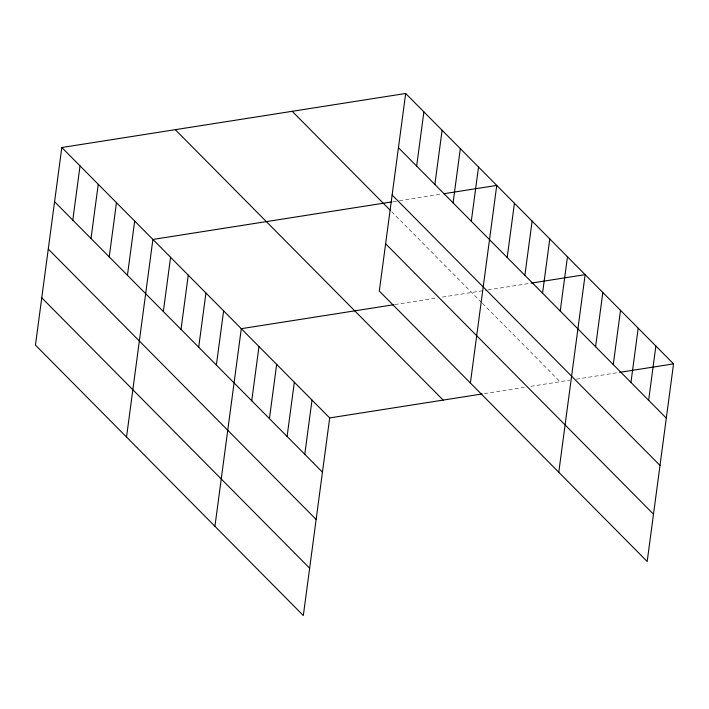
<?xml version="1.0" encoding="UTF-8"?>
<svg xmlns="http://www.w3.org/2000/svg" width="709" height="709" viewBox="0 0 709 709"><rect width="100%" height="100%" fill="white"/><g stroke="black" fill="none" stroke-linecap="round" stroke-linejoin="round"><path stroke-width="0.53" stroke-dasharray="3.54 2.66" d="M393.008 201.719L398.405 200.869M399.486 200.7L441.636 194.071M394.824 304.56L437.036 297.922M442.451 297.071L486.808 290.105M487.889 289.937L530.031 283.308M484.3 393.628L524.359 387.336M530.855 386.316L569.806 380.192M576.293 379.173L618.434 372.544M391.731 211.778L481.668 302.566M482.439 303.346L560.075 381.717"/><path stroke-width="1.06" d="M61.816 147.507L35.45 345.115L303.328 615.527L329.694 417.92L61.816 147.507L405.672 93.473L673.55 363.885L647.184 561.493L379.306 291.08L405.672 93.473M72.797 220.127L80.028 165.897M91.009 238.516L98.25 184.287M109.23 256.906L116.462 202.668M127.443 275.296L134.683 221.057M126.53 437.054L152.896 239.447L391.926 201.888M163.336 311.526L170.577 257.296M181.017 329.375L188.257 275.145M198.697 347.224L205.938 292.994M216.378 365.073L223.619 310.834M214.933 526.291L241.299 328.684L393.734 304.728M251.739 400.771L258.98 346.533M269.42 418.611L276.661 364.382M287.101 436.46L294.332 382.231M304.781 454.309L312.013 400.08M416.653 166.092L423.885 111.862M434.865 184.482L442.106 130.243M453.078 202.871L460.318 148.633M471.299 221.261L478.531 167.023M470.386 383.02L496.752 185.412L443.799 193.734M507.192 257.491L514.433 203.261M524.873 275.34L532.113 221.111M542.553 293.189L549.785 238.951M560.234 311.038L567.466 256.8M558.781 472.256L585.147 274.649L531.112 283.139M595.595 346.728L602.827 292.498M613.276 364.577L620.508 310.347M630.957 382.426L638.189 328.196M648.638 400.275L655.869 346.036M329.694 417.92L482.138 393.965M619.515 372.376L673.55 363.885M398.431 147.702L666.309 418.124M392.121 195.019L659.999 465.432M292.197 111.304L390.198 210.227M385.616 243.763L653.494 514.185M175.291 129.676L443.169 400.089M54.584 201.737L322.462 472.159M48.265 249.054L316.143 519.467M41.76 297.798L309.647 568.219"/></g></svg>
